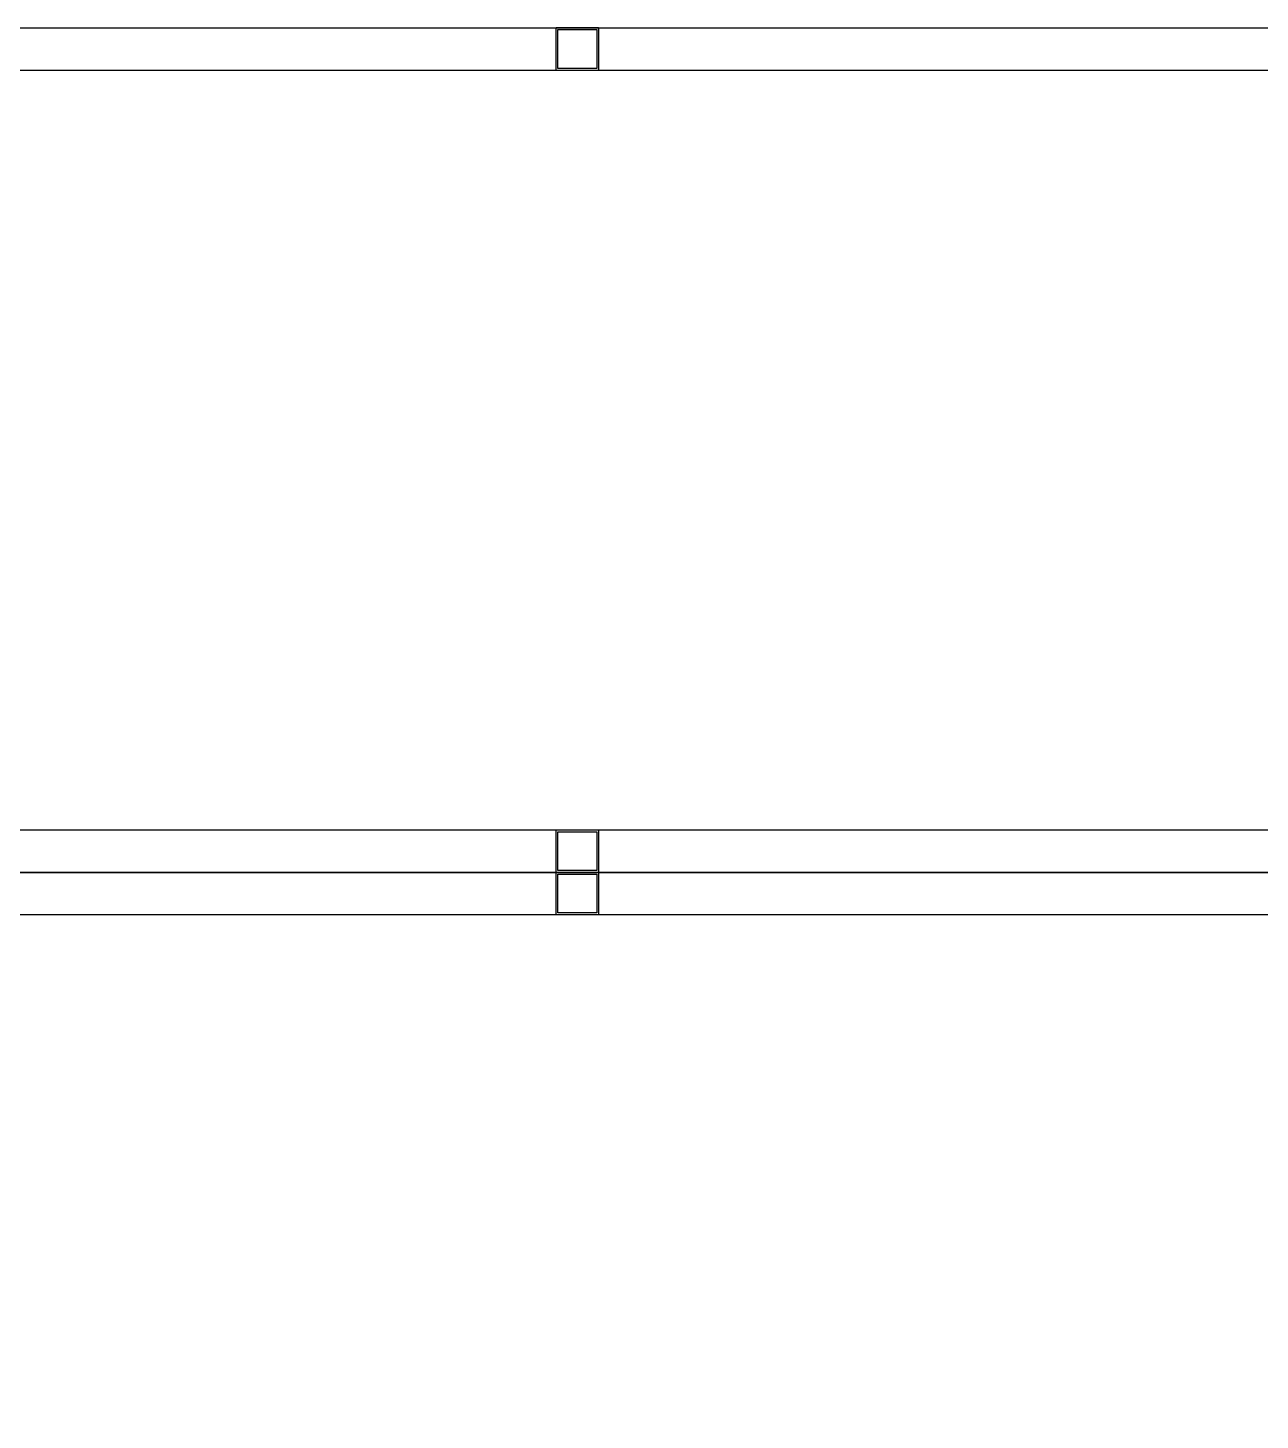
# Model space of a CAD drawing. Header units: millimetres. Extents: x 63700 to 182600, y -289551 to -205451.
# Drawn here: x 119648.9 to 119867.8, y -252057.8 to -251810.5 of the extents above; entities that cross this region are included whole.
import ezdxf

# ---------------------------------------------------------------- set-up
doc = ezdxf.new("R2010")
doc.units = ezdxf.units.MM
doc.header["$LTSCALE"] = 50

# ---------------------------------------------------------------- blocks, each defined once
blk = doc.blocks.new('KEY PLAN_NEW')
at = {"color": 253}
for p, q in [((-865.362, -1374.944), (-865.362, -1371.944)), ((-862.362, -1371.944), (-865.362, -1371.944)), ((-862.362, -1371.944), (-862.362, -1374.944)), ((-865.242, -1372.064), (-862.482, -1372.064)), ((-865.242, -1372.064), (-862.482, -1372.064)), ((-865.242, -1374.824), (-865.242, -1372.064)), ((-862.482, -1372.064), (-862.482, -1374.824)), ((-980.302, -1374.944), (-687.422, -1374.944)), ((-865.362, -1374.944), (-862.362, -1374.944)), ((-862.482, -1374.824), (-865.242, -1374.824)), ((-687.422, -1428.944), (-980.302, -1428.944)), ((-865.362, -1431.944), (-865.362, -1428.944)), ((-862.362, -1428.944), (-865.362, -1428.944)), ((-865.242, -1429.064), (-862.482, -1429.064)), ((-865.242, -1429.064), (-862.482, -1429.064)), ((-865.242, -1431.824), (-865.242, -1429.064)), ((-862.482, -1429.064), (-862.482, -1431.824)), ((-862.362, -1428.944), (-862.362, -1431.944)), ((-865.362, -1434.944), (-865.362, -1431.944)), ((-862.362, -1431.944), (-865.362, -1431.944)), ((-865.362, -1431.944), (-862.362, -1431.944)), ((-862.482, -1431.824), (-865.242, -1431.824)), ((-865.242, -1432.064), (-862.482, -1432.064)), ((-865.242, -1432.064), (-862.482, -1432.064)), ((-865.242, -1434.824), (-865.242, -1432.064)), ((-862.482, -1432.064), (-862.482, -1434.824)), ((-862.362, -1431.944), (-862.362, -1434.944)), ((-980.302, -1434.944), (-687.422, -1434.944)), ((-865.362, -1434.944), (-862.362, -1434.944)), ((-862.482, -1434.824), (-865.242, -1434.824))]:
    blk.add_line(p, q, dxfattribs=at)
for points in [[(-983.862, -1431.944), (-983.862, -1371.944), (-683.862, -1371.944), (-683.862, -1431.944)], [(-983.862, -1491.944), (-983.862, -1431.944), (-683.862, -1431.944), (-683.862, -1491.944)]]:
    blk.add_lwpolyline(points, close=True, dxfattribs=at)

msp = doc.modelspace()

# ---------------------------------------------------------------- block references
at = {"xscale": 2.5, "yscale": 2.5, "zscale": 2.5}
msp.add_blockref('KEY PLAN_NEW', (121906.2, -248380.66), dxfattribs=at)

doc.saveas('drawing.dxf')
